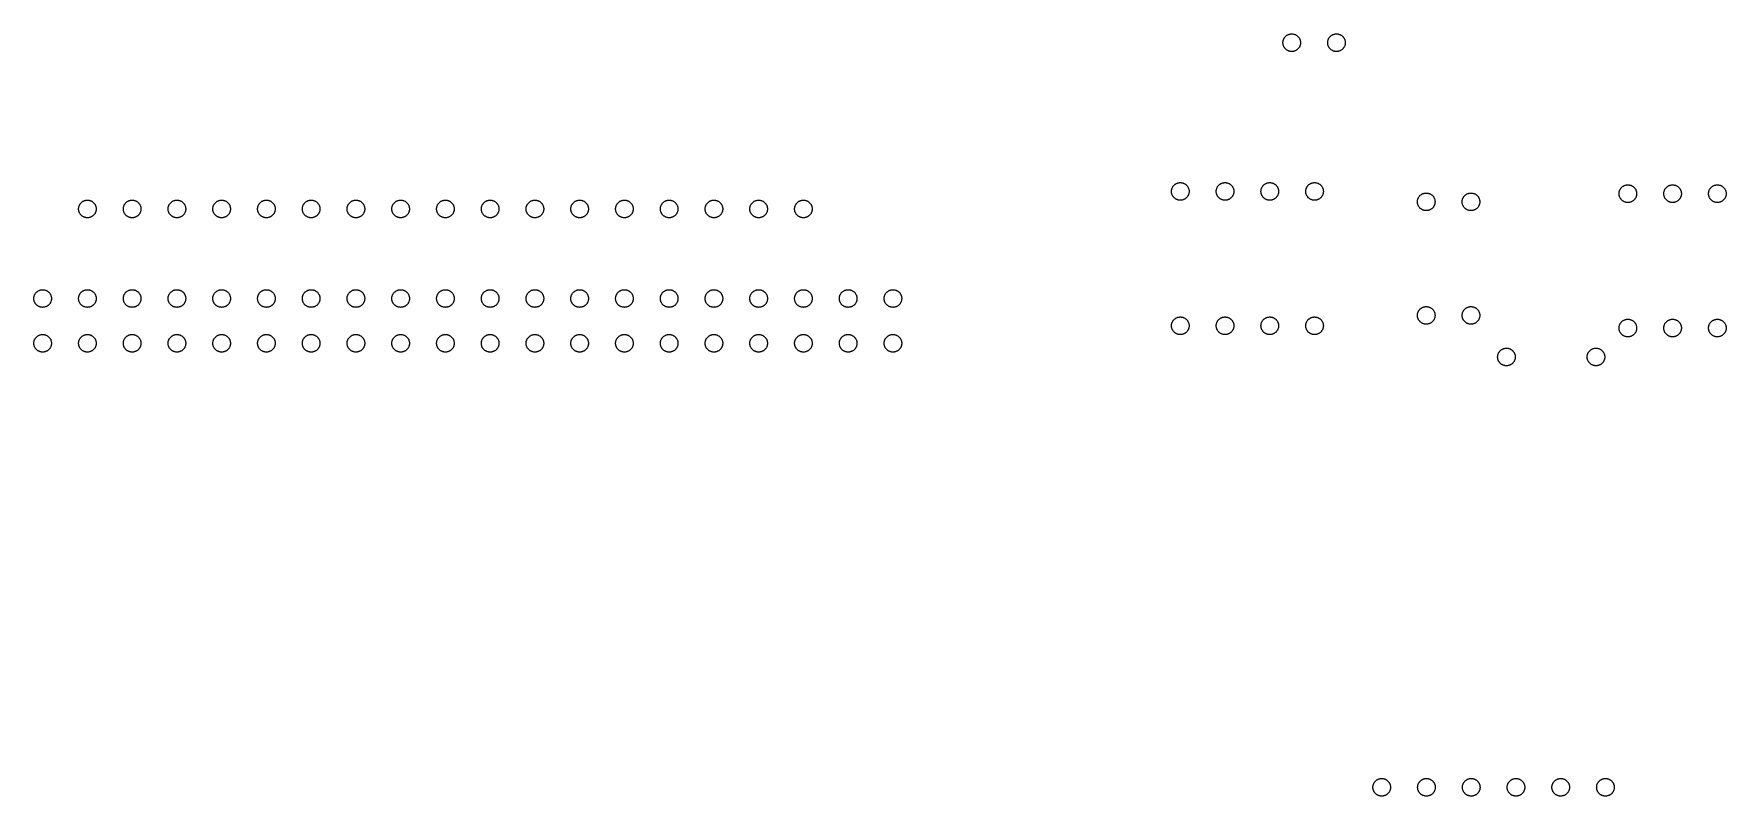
# Model space of a CAD drawing. Header units: millimetres. Extents: x 15.7 to 111.7, y 6.3 to 49.5.
import ezdxf

# ---------------------------------------------------------------- set-up
doc = ezdxf.new("R2010")
doc.units = ezdxf.units.MM
doc.header["$MEASUREMENT"] = 0
doc.layers.add('DRILL PTH', color=172, linetype='Continuous')

msp = doc.modelspace()

# ---------------------------------------------------------------- linework, layer by layer
at = {"layer": 'DRILL PTH'}
for points in [[(87.573, 49), (87.573, 49.5), (87.073, 49.5), (86.573, 49.5), (86.573, 49), (86.573, 48.5), (87.073, 48.5), (87.573, 48.5), (87.573, 49)], [(90.113, 49), (90.113, 49.5), (89.613, 49.5), (89.113, 49.5), (89.113, 49), (89.113, 48.5), (89.613, 48.5), (90.113, 48.5), (90.113, 49)], [(81.247, 40.564), (81.247, 41.064), (80.747, 41.064), (80.247, 41.064), (80.247, 40.564), (80.247, 40.064), (80.747, 40.064), (81.247, 40.064), (81.247, 40.564)], [(83.787, 40.564), (83.787, 41.064), (83.287, 41.064), (82.787, 41.064), (82.787, 40.564), (82.787, 40.064), (83.287, 40.064), (83.787, 40.064), (83.787, 40.564)], [(86.327, 40.564), (86.327, 41.064), (85.827, 41.064), (85.327, 41.064), (85.327, 40.564), (85.327, 40.064), (85.827, 40.064), (86.327, 40.064), (86.327, 40.564)], [(88.867, 40.564), (88.867, 41.064), (88.367, 41.064), (87.867, 41.064), (87.867, 40.564), (87.867, 40.064), (88.367, 40.064), (88.867, 40.064), (88.867, 40.564)], [(95.206, 39.975), (95.206, 40.475), (94.706, 40.475), (94.206, 40.475), (94.206, 39.975), (94.206, 39.475), (94.706, 39.475), (95.206, 39.475), (95.206, 39.975)], [(97.746, 39.975), (97.746, 40.475), (97.246, 40.475), (96.746, 40.475), (96.746, 39.975), (96.746, 39.475), (97.246, 39.475), (97.746, 39.475), (97.746, 39.975)], [(106.65, 40.437), (106.65, 40.937), (106.15, 40.937), (105.65, 40.937), (105.65, 40.437), (105.65, 39.937), (106.15, 39.937), (106.65, 39.937), (106.65, 40.437)], [(109.19, 40.437), (109.19, 40.937), (108.69, 40.937), (108.19, 40.937), (108.19, 40.437), (108.19, 39.937), (108.69, 39.937), (109.19, 39.937), (109.19, 40.437)], [(111.73, 40.437), (111.73, 40.937), (111.23, 40.937), (110.73, 40.937), (110.73, 40.437), (110.73, 39.937), (111.23, 39.937), (111.73, 39.937), (111.73, 40.437)], [(19.216, 39.571), (19.216, 40.071), (18.716, 40.071), (18.216, 40.071), (18.216, 39.571), (18.216, 39.071), (18.716, 39.071), (19.216, 39.071), (19.216, 39.571)], [(21.756, 39.571), (21.756, 40.071), (21.256, 40.071), (20.756, 40.071), (20.756, 39.571), (20.756, 39.071), (21.256, 39.071), (21.756, 39.071), (21.756, 39.571)], [(24.296, 39.571), (24.296, 40.071), (23.796, 40.071), (23.296, 40.071), (23.296, 39.571), (23.296, 39.071), (23.796, 39.071), (24.296, 39.071), (24.296, 39.571)], [(26.836, 39.571), (26.836, 40.071), (26.336, 40.071), (25.836, 40.071), (25.836, 39.571), (25.836, 39.071), (26.336, 39.071), (26.836, 39.071), (26.836, 39.571)], [(29.376, 39.571), (29.376, 40.071), (28.876, 40.071), (28.376, 40.071), (28.376, 39.571), (28.376, 39.071), (28.876, 39.071), (29.376, 39.071), (29.376, 39.571)], [(31.916, 39.571), (31.916, 40.071), (31.416, 40.071), (30.916, 40.071), (30.916, 39.571), (30.916, 39.071), (31.416, 39.071), (31.916, 39.071), (31.916, 39.571)], [(34.456, 39.571), (34.456, 40.071), (33.956, 40.071), (33.456, 40.071), (33.456, 39.571), (33.456, 39.071), (33.956, 39.071), (34.456, 39.071), (34.456, 39.571)], [(36.996, 39.571), (36.996, 40.071), (36.496, 40.071), (35.996, 40.071), (35.996, 39.571), (35.996, 39.071), (36.496, 39.071), (36.996, 39.071), (36.996, 39.571)], [(39.536, 39.571), (39.536, 40.071), (39.036, 40.071), (38.536, 40.071), (38.536, 39.571), (38.536, 39.071), (39.036, 39.071), (39.536, 39.071), (39.536, 39.571)], [(42.076, 39.571), (42.076, 40.071), (41.576, 40.071), (41.076, 40.071), (41.076, 39.571), (41.076, 39.071), (41.576, 39.071), (42.076, 39.071), (42.076, 39.571)], [(44.616, 39.571), (44.616, 40.071), (44.116, 40.071), (43.616, 40.071), (43.616, 39.571), (43.616, 39.071), (44.116, 39.071), (44.616, 39.071), (44.616, 39.571)], [(47.156, 39.571), (47.156, 40.071), (46.656, 40.071), (46.156, 40.071), (46.156, 39.571), (46.156, 39.071), (46.656, 39.071), (47.156, 39.071), (47.156, 39.571)], [(49.696, 39.571), (49.696, 40.071), (49.196, 40.071), (48.696, 40.071), (48.696, 39.571), (48.696, 39.071), (49.196, 39.071), (49.696, 39.071), (49.696, 39.571)], [(52.236, 39.571), (52.236, 40.071), (51.736, 40.071), (51.236, 40.071), (51.236, 39.571), (51.236, 39.071), (51.736, 39.071), (52.236, 39.071), (52.236, 39.571)], [(54.776, 39.571), (54.776, 40.071), (54.276, 40.071), (53.776, 40.071), (53.776, 39.571), (53.776, 39.071), (54.276, 39.071), (54.776, 39.071), (54.776, 39.571)], [(57.316, 39.571), (57.316, 40.071), (56.816, 40.071), (56.316, 40.071), (56.316, 39.571), (56.316, 39.071), (56.816, 39.071), (57.316, 39.071), (57.316, 39.571)], [(59.856, 39.571), (59.856, 40.071), (59.356, 40.071), (58.856, 40.071), (58.856, 39.571), (58.856, 39.071), (59.356, 39.071), (59.856, 39.071), (59.856, 39.571)], [(16.676, 34.491), (16.676, 34.991), (16.176, 34.991), (15.676, 34.991), (15.676, 34.491), (15.676, 33.991), (16.176, 33.991), (16.676, 33.991), (16.676, 34.491)], [(19.216, 34.491), (19.216, 34.991), (18.716, 34.991), (18.216, 34.991), (18.216, 34.491), (18.216, 33.991), (18.716, 33.991), (19.216, 33.991), (19.216, 34.491)], [(21.756, 34.491), (21.756, 34.991), (21.256, 34.991), (20.756, 34.991), (20.756, 34.491), (20.756, 33.991), (21.256, 33.991), (21.756, 33.991), (21.756, 34.491)], [(24.296, 34.491), (24.296, 34.991), (23.796, 34.991), (23.296, 34.991), (23.296, 34.491), (23.296, 33.991), (23.796, 33.991), (24.296, 33.991), (24.296, 34.491)], [(26.836, 34.491), (26.836, 34.991), (26.336, 34.991), (25.836, 34.991), (25.836, 34.491), (25.836, 33.991), (26.336, 33.991), (26.836, 33.991), (26.836, 34.491)], [(29.376, 34.491), (29.376, 34.991), (28.876, 34.991), (28.376, 34.991), (28.376, 34.491), (28.376, 33.991), (28.876, 33.991), (29.376, 33.991), (29.376, 34.491)], [(31.916, 34.491), (31.916, 34.991), (31.416, 34.991), (30.916, 34.991), (30.916, 34.491), (30.916, 33.991), (31.416, 33.991), (31.916, 33.991), (31.916, 34.491)], [(34.456, 34.491), (34.456, 34.991), (33.956, 34.991), (33.456, 34.991), (33.456, 34.491), (33.456, 33.991), (33.956, 33.991), (34.456, 33.991), (34.456, 34.491)], [(36.996, 34.491), (36.996, 34.991), (36.496, 34.991), (35.996, 34.991), (35.996, 34.491), (35.996, 33.991), (36.496, 33.991), (36.996, 33.991), (36.996, 34.491)], [(39.536, 34.491), (39.536, 34.991), (39.036, 34.991), (38.536, 34.991), (38.536, 34.491), (38.536, 33.991), (39.036, 33.991), (39.536, 33.991), (39.536, 34.491)], [(42.076, 34.491), (42.076, 34.991), (41.576, 34.991), (41.076, 34.991), (41.076, 34.491), (41.076, 33.991), (41.576, 33.991), (42.076, 33.991), (42.076, 34.491)], [(44.616, 34.491), (44.616, 34.991), (44.116, 34.991), (43.616, 34.991), (43.616, 34.491), (43.616, 33.991), (44.116, 33.991), (44.616, 33.991), (44.616, 34.491)], [(47.156, 34.491), (47.156, 34.991), (46.656, 34.991), (46.156, 34.991), (46.156, 34.491), (46.156, 33.991), (46.656, 33.991), (47.156, 33.991), (47.156, 34.491)], [(49.696, 34.491), (49.696, 34.991), (49.196, 34.991), (48.696, 34.991), (48.696, 34.491), (48.696, 33.991), (49.196, 33.991), (49.696, 33.991), (49.696, 34.491)], [(52.236, 34.491), (52.236, 34.991), (51.736, 34.991), (51.236, 34.991), (51.236, 34.491), (51.236, 33.991), (51.736, 33.991), (52.236, 33.991), (52.236, 34.491)], [(54.776, 34.491), (54.776, 34.991), (54.276, 34.991), (53.776, 34.991), (53.776, 34.491), (53.776, 33.991), (54.276, 33.991), (54.776, 33.991), (54.776, 34.491)], [(57.316, 34.491), (57.316, 34.991), (56.816, 34.991), (56.316, 34.991), (56.316, 34.491), (56.316, 33.991), (56.816, 33.991), (57.316, 33.991), (57.316, 34.491)], [(59.856, 34.491), (59.856, 34.991), (59.356, 34.991), (58.856, 34.991), (58.856, 34.491), (58.856, 33.991), (59.356, 33.991), (59.856, 33.991), (59.856, 34.491)], [(62.396, 34.491), (62.396, 34.991), (61.896, 34.991), (61.396, 34.991), (61.396, 34.491), (61.396, 33.991), (61.896, 33.991), (62.396, 33.991), (62.396, 34.491)], [(64.936, 34.491), (64.936, 34.991), (64.436, 34.991), (63.936, 34.991), (63.936, 34.491), (63.936, 33.991), (64.436, 33.991), (64.936, 33.991), (64.936, 34.491)], [(95.206, 33.533), (95.206, 34.033), (94.706, 34.033), (94.206, 34.033), (94.206, 33.533), (94.206, 33.033), (94.706, 33.033), (95.206, 33.033), (95.206, 33.533)], [(97.746, 33.533), (97.746, 34.033), (97.246, 34.033), (96.746, 34.033), (96.746, 33.533), (96.746, 33.033), (97.246, 33.033), (97.746, 33.033), (97.746, 33.533)], [(81.247, 32.944), (81.247, 33.444), (80.747, 33.444), (80.247, 33.444), (80.247, 32.944), (80.247, 32.444), (80.747, 32.444), (81.247, 32.444), (81.247, 32.944)], [(83.787, 32.944), (83.787, 33.444), (83.287, 33.444), (82.787, 33.444), (82.787, 32.944), (82.787, 32.444), (83.287, 32.444), (83.787, 32.444), (83.787, 32.944)], [(86.327, 32.944), (86.327, 33.444), (85.827, 33.444), (85.327, 33.444), (85.327, 32.944), (85.327, 32.444), (85.827, 32.444), (86.327, 32.444), (86.327, 32.944)], [(88.867, 32.944), (88.867, 33.444), (88.367, 33.444), (87.867, 33.444), (87.867, 32.944), (87.867, 32.444), (88.367, 32.444), (88.867, 32.444), (88.867, 32.944)], [(106.65, 32.817), (106.65, 33.317), (106.15, 33.317), (105.65, 33.317), (105.65, 32.817), (105.65, 32.317), (106.15, 32.317), (106.65, 32.317), (106.65, 32.817)], [(109.19, 32.817), (109.19, 33.317), (108.69, 33.317), (108.19, 33.317), (108.19, 32.817), (108.19, 32.317), (108.69, 32.317), (109.19, 32.317), (109.19, 32.817)], [(111.73, 32.817), (111.73, 33.317), (111.23, 33.317), (110.73, 33.317), (110.73, 32.817), (110.73, 32.317), (111.23, 32.317), (111.73, 32.317), (111.73, 32.817)], [(16.676, 31.951), (16.676, 32.451), (16.176, 32.451), (15.676, 32.451), (15.676, 31.951), (15.676, 31.451), (16.176, 31.451), (16.676, 31.451), (16.676, 31.951)], [(19.216, 31.951), (19.216, 32.451), (18.716, 32.451), (18.216, 32.451), (18.216, 31.951), (18.216, 31.451), (18.716, 31.451), (19.216, 31.451), (19.216, 31.951)], [(21.756, 31.951), (21.756, 32.451), (21.256, 32.451), (20.756, 32.451), (20.756, 31.951), (20.756, 31.451), (21.256, 31.451), (21.756, 31.451), (21.756, 31.951)], [(24.296, 31.951), (24.296, 32.451), (23.796, 32.451), (23.296, 32.451), (23.296, 31.951), (23.296, 31.451), (23.796, 31.451), (24.296, 31.451), (24.296, 31.951)], [(26.836, 31.951), (26.836, 32.451), (26.336, 32.451), (25.836, 32.451), (25.836, 31.951), (25.836, 31.451), (26.336, 31.451), (26.836, 31.451), (26.836, 31.951)], [(29.376, 31.951), (29.376, 32.451), (28.876, 32.451), (28.376, 32.451), (28.376, 31.951), (28.376, 31.451), (28.876, 31.451), (29.376, 31.451), (29.376, 31.951)], [(31.916, 31.951), (31.916, 32.451), (31.416, 32.451), (30.916, 32.451), (30.916, 31.951), (30.916, 31.451), (31.416, 31.451), (31.916, 31.451), (31.916, 31.951)], [(34.456, 31.951), (34.456, 32.451), (33.956, 32.451), (33.456, 32.451), (33.456, 31.951), (33.456, 31.451), (33.956, 31.451), (34.456, 31.451), (34.456, 31.951)], [(36.996, 31.951), (36.996, 32.451), (36.496, 32.451), (35.996, 32.451), (35.996, 31.951), (35.996, 31.451), (36.496, 31.451), (36.996, 31.451), (36.996, 31.951)], [(39.536, 31.951), (39.536, 32.451), (39.036, 32.451), (38.536, 32.451), (38.536, 31.951), (38.536, 31.451), (39.036, 31.451), (39.536, 31.451), (39.536, 31.951)], [(42.076, 31.951), (42.076, 32.451), (41.576, 32.451), (41.076, 32.451), (41.076, 31.951), (41.076, 31.451), (41.576, 31.451), (42.076, 31.451), (42.076, 31.951)], [(44.616, 31.951), (44.616, 32.451), (44.116, 32.451), (43.616, 32.451), (43.616, 31.951), (43.616, 31.451), (44.116, 31.451), (44.616, 31.451), (44.616, 31.951)], [(47.156, 31.951), (47.156, 32.451), (46.656, 32.451), (46.156, 32.451), (46.156, 31.951), (46.156, 31.451), (46.656, 31.451), (47.156, 31.451), (47.156, 31.951)], [(49.696, 31.951), (49.696, 32.451), (49.196, 32.451), (48.696, 32.451), (48.696, 31.951), (48.696, 31.451), (49.196, 31.451), (49.696, 31.451), (49.696, 31.951)], [(52.236, 31.951), (52.236, 32.451), (51.736, 32.451), (51.236, 32.451), (51.236, 31.951), (51.236, 31.451), (51.736, 31.451), (52.236, 31.451), (52.236, 31.951)], [(54.776, 31.951), (54.776, 32.451), (54.276, 32.451), (53.776, 32.451), (53.776, 31.951), (53.776, 31.451), (54.276, 31.451), (54.776, 31.451), (54.776, 31.951)], [(57.316, 31.951), (57.316, 32.451), (56.816, 32.451), (56.316, 32.451), (56.316, 31.951), (56.316, 31.451), (56.816, 31.451), (57.316, 31.451), (57.316, 31.951)], [(59.856, 31.951), (59.856, 32.451), (59.356, 32.451), (58.856, 32.451), (58.856, 31.951), (58.856, 31.451), (59.356, 31.451), (59.856, 31.451), (59.856, 31.951)], [(62.396, 31.951), (62.396, 32.451), (61.896, 32.451), (61.396, 32.451), (61.396, 31.951), (61.396, 31.451), (61.896, 31.451), (62.396, 31.451), (62.396, 31.951)], [(64.936, 31.951), (64.936, 32.451), (64.436, 32.451), (63.936, 32.451), (63.936, 31.951), (63.936, 31.451), (64.436, 31.451), (64.936, 31.451), (64.936, 31.951)], [(99.76, 31.176), (99.76, 31.676), (99.26, 31.676), (98.76, 31.676), (98.76, 31.176), (98.76, 30.676), (99.26, 30.676), (99.76, 30.676), (99.76, 31.176)], [(104.84, 31.176), (104.84, 31.676), (104.34, 31.676), (103.84, 31.676), (103.84, 31.176), (103.84, 30.676), (104.34, 30.676), (104.84, 30.676), (104.84, 31.176)], [(92.68, 6.77), (92.68, 7.27), (92.18, 7.27), (91.68, 7.27), (91.68, 6.77), (91.68, 6.27), (92.18, 6.27), (92.68, 6.27), (92.68, 6.77)], [(95.22, 6.77), (95.22, 7.27), (94.72, 7.27), (94.22, 7.27), (94.22, 6.77), (94.22, 6.27), (94.72, 6.27), (95.22, 6.27), (95.22, 6.77)], [(97.76, 6.77), (97.76, 7.27), (97.26, 7.27), (96.76, 7.27), (96.76, 6.77), (96.76, 6.27), (97.26, 6.27), (97.76, 6.27), (97.76, 6.77)], [(100.3, 6.77), (100.3, 7.27), (99.8, 7.27), (99.3, 7.27), (99.3, 6.77), (99.3, 6.27), (99.8, 6.27), (100.3, 6.27), (100.3, 6.77)], [(102.84, 6.77), (102.84, 7.27), (102.34, 7.27), (101.84, 7.27), (101.84, 6.77), (101.84, 6.27), (102.34, 6.27), (102.84, 6.27), (102.84, 6.77)], [(105.38, 6.77), (105.38, 7.27), (104.88, 7.27), (104.38, 7.27), (104.38, 6.77), (104.38, 6.27), (104.88, 6.27), (105.38, 6.27), (105.38, 6.77)]]:
    msp.add_rational_spline(points, [1, 0.707106781187, 1, 0.707106781187, 1, 0.707106781187, 1, 0.707106781187, 1], degree=2, knots=[0, 0, 0, 0.785398, 0.785398, 1.570796, 1.570796, 2.356194, 2.356194, 3.141593, 3.141593, 3.141593], dxfattribs=at)

doc.saveas('drawing.dxf')
